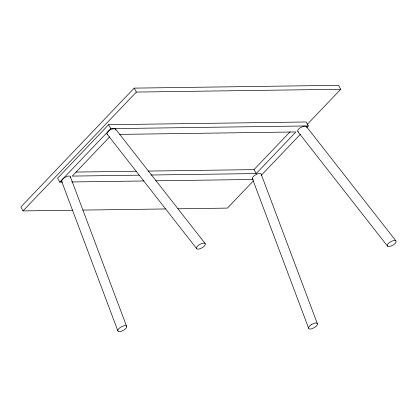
<?xml version="1.0" encoding="UTF-8"?>
<svg xmlns="http://www.w3.org/2000/svg" width="417" height="417" viewBox="0 0 417 417"><rect width="100%" height="100%" fill="white"/><g stroke="black" fill="none" stroke-linecap="round" stroke-linejoin="round"><path stroke-width="0.63" d="M61.617 181.228C61.966 178.705 64.744 177.397 66.845 176.474A4.874 1.996 -28.9 0 1 70.254 176.427L126.659 326.501L126.606 327.116A5.077 2.08 -28.9 0 1 123.729 330.134L121.43 331.254A4.874 1.996 -28.9 0 1 118.021 331.301L61.617 181.228L61.862 181.703M70.447 177.517L70.499 176.897M115.691 130.068L115.499 128.983C112.256 127.91 107.706 130.5 106.856 133.784L196.741 248.756A4.874 1.996 -28.9 0 0 200.144 248.709L202.443 247.589A5.077 2.08 -28.9 0 0 205.32 244.57L205.128 243.481L115.499 128.983M117.776 330.832L117.829 330.212A5.077 2.08 -28.9 0 1 120.706 327.199L123.005 326.073A4.874 1.996 -28.9 0 1 126.414 326.026L126.659 326.501M252.389 178.606L252.441 177.991A5.077 2.08 -28.9 0 1 255.319 174.973L257.617 173.853A4.874 1.996 -28.9 0 1 261.026 173.806L317.436 323.873L317.379 324.494A5.077 2.08 -28.9 0 1 314.501 327.507L312.203 328.632A4.874 1.996 -28.9 0 1 308.794 328.679L252.389 178.606L253.171 179.367M308.549 328.21L308.601 327.59A5.077 2.08 -28.9 0 1 311.478 324.572M307.157 124.49L340.757 89.259L338.578 85.318L134.18 88.128L20.85 206.973L23.024 210.913L72.501 210.236M23.024 210.913L136.354 92.068L340.757 89.259M306.714 127.654L308.361 125.929L306.182 121.988L108.597 124.704L57.598 178.184L59.772 182.13L62.613 182.088M59.772 182.13L110.771 128.65L308.361 125.929M109.692 136.833L72.256 176.094L139.205 175.171M148.082 171.079L254.036 169.62L290.138 131.762M150.907 175.01L256.215 173.561L295.877 131.965L119.721 134.389M253.406 180.858L227.427 208.104L177.955 208.787M261.136 175.453L300.553 134.118M311.478 324.572L313.777 323.451A4.874 1.996 -28.9 0 1 317.186 323.404L317.436 323.873M75.93 172.07L136.38 171.236M71.646 181.963L143.917 180.973M155.64 180.811L252.65 179.477M82.915 210.09L165.585 208.953M306.271 126.356L303.972 126.09L300.563 127.529A5.077 2.08 -28.9 0 0 297.686 130.542L297.879 131.631L387.513 246.129A4.874 1.996 -28.9 0 0 390.917 246.082L393.221 244.961A5.077 2.08 -28.9 0 0 396.098 241.949L395.9 240.859L306.271 126.356L306.516 126.831M254.036 169.62L256.215 173.561M134.18 88.128L136.354 92.068M108.597 124.704L110.771 128.65M387.513 246.129L387.32 245.045A5.077 2.08 -28.9 0 1 390.197 242.027L392.496 240.906A4.874 1.996 -28.9 0 1 395.9 240.859M196.741 248.756L196.543 247.667A5.077 2.08 -28.9 0 1 199.42 244.649L201.724 243.528A4.874 1.996 -28.9 0 1 205.128 243.481M298.416 131.923A4.874 1.996 -28.9 0 1 297.879 131.631M107.643 134.545A4.874 1.996 -28.9 0 1 107.106 134.253"/></g></svg>
